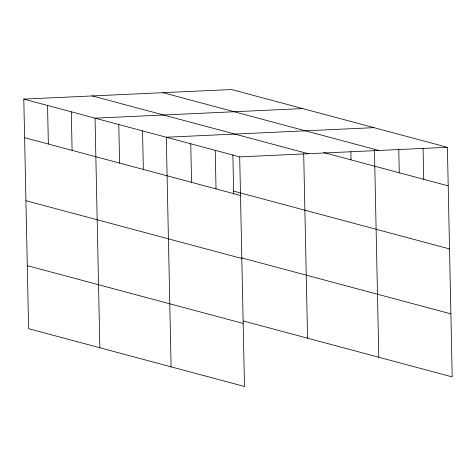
<?xml version="1.0" encoding="UTF-8"?>
<svg xmlns="http://www.w3.org/2000/svg" width="476" height="476" viewBox="0 0 476 476"><rect width="100%" height="100%" fill="white"/><g stroke="black" fill="none" stroke-linecap="round" stroke-linejoin="round"><path stroke-width="0.71" d="M23.8 99.097L239.69 156.884L244.497 386.476L28.608 328.696L23.8 99.097L231.503 89.524L447.392 147.304L452.2 376.903L243.295 320.991M302.742 108.587L95.045 118.167L99.853 347.766M373.987 127.657L166.291 137.237L171.098 366.835M239.69 156.884L447.392 147.304M162.959 92.683L378.848 150.464M323.805 152.576L448.196 185.872M92.338 95.938L308.234 153.718M233.627 191.126L449.517 248.912M24.609 137.665L240.499 195.452M241.272 257.76L450.879 313.863M25.93 200.705L241.82 258.486M27.287 265.656L243.176 323.436M423.081 148.173L423.729 179.321M398.769 149.042L399.263 172.776M374.451 149.91L378.795 357.256M350.877 151.713L351.05 159.871M303.694 153.831L307.555 338.186M232.865 154.789L233.692 194.083M215.223 150.333L216.033 188.901M190.757 143.782L191.566 182.35M142.538 130.876L143.347 169.444M118.792 124.522L119.601 163.09M71.299 111.812L72.102 150.38M47.546 105.452L48.356 144.02"/></g></svg>
